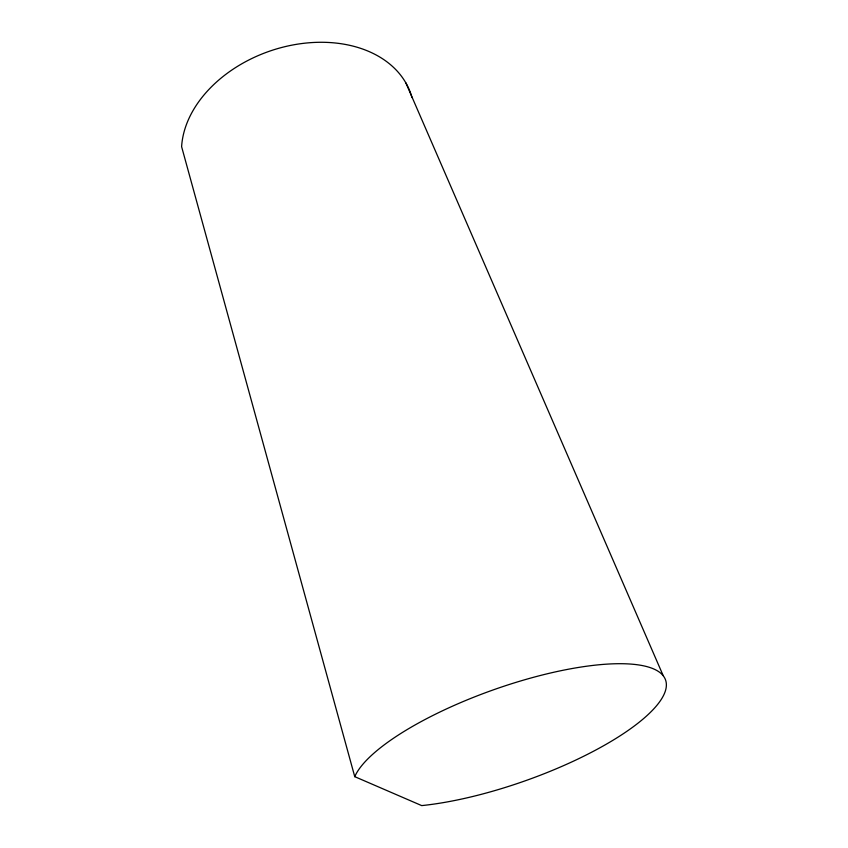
<?xml version="1.0" encoding="UTF-8"?>
<svg xmlns="http://www.w3.org/2000/svg" width="848" height="848" viewBox="0 0 848 848"><rect width="100%" height="100%" fill="white"/><g stroke="black" fill="none" stroke-linecap="round" stroke-linejoin="round"><path stroke-width="1.27" d="M354.75 776.662L421.71 805.6A165.604 48.166 -19.5 0 0 650.745 712.023A165.604 48.166 -19.5 0 0 557.051 671.531A165.604 48.166 -19.5 0 0 354.75 776.662L181.61 146.672A119.494 86.379 -19.1 0 1 289.126 45.718A119.494 86.379 -19.1 0 1 411.98 97.552M405.863 82.892L663.157 675.559"/></g></svg>
